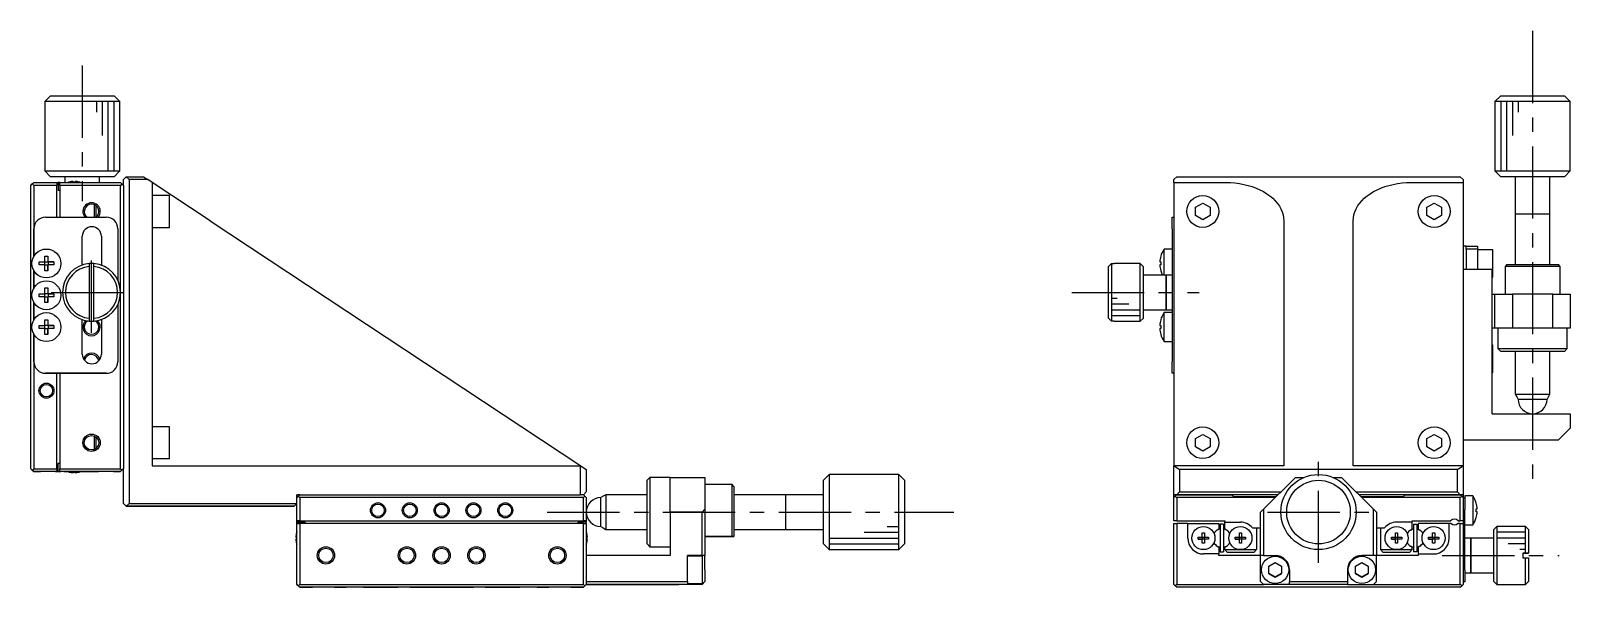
# Model space of a CAD drawing. Extents: x -300 to 278, y 128 to 594.
# Drawn here: x -300.4 to -34.4, y 325.3 to 421.5 of the extents above; entities that cross this region are included whole.
import ezdxf

# ---------------------------------------------------------------- set-up
doc = ezdxf.new("R2010")
doc.units = 0
doc.header["$LTSCALE"] = 10
doc.linetypes.add('CENTER', pattern=[2, 1.25, -0.25, 0.25, -0.25])
doc.layers.get('0').update_dxf_attribs({"linetype": 'CONTINUOUS'})
doc.layers.add('CENTER', color=1, linetype='CENTER')

msp = doc.modelspace()

# ---------------------------------------------------------------- linework, layer by layer
at = {"color": 7, "linetype": 'CONTINUOUS'}
for p, q in [((-297.018975, 410.271178), (-298.018975, 409.271178)), ((-297.018975, 410.271178), (-291.469164, 410.271178)), ((-291.469164, 410.271178), (-286.018975, 410.271178)), ((-285.018975, 409.271178), (-286.018975, 410.271178)), ((-46.382819, 410.271178), (-47.382819, 409.271178)), ((-46.382593, 410.271178), (-35.382819, 410.271178)), ((-34.382819, 409.271178), (-35.382819, 410.271178)), ((-291.460107, 409.271178), (-298.018975, 409.271178)), ((-298.018975, 409.271178), (-298.018975, 397.271178)), ((-285.018975, 409.271178), (-291.460107, 409.271178)), ((-285.018975, 397.271178), (-285.018975, 409.271178)), ((-47.382552, 409.271178), (-47.382819, 409.271178)), ((-47.382819, 409.271178), (-47.382819, 397.271178)), ((-34.382819, 409.271178), (-47.382552, 409.271178)), ((-34.382819, 397.271178), (-34.382819, 409.271178)), ((-298.018975, 397.271178), (-285.018975, 397.271178)), ((-298.018975, 397.271178), (-297.018975, 396.271178)), ((-286.018975, 396.271178), (-285.018975, 397.271178)), ((-47.382819, 397.271178), (-34.382819, 397.271178)), ((-47.382819, 397.271178), (-46.382819, 396.271178)), ((-35.382819, 396.271178), (-34.382819, 397.271178)), ((-300.418975, 394.771178), (-300.168975, 395.021178)), ((-300.418975, 345.771178), (-300.418975, 394.771178)), ((-300.168975, 395.021178), (-299.918975, 395.271178)), ((-299.918975, 394.771178), (-300.168975, 395.021178)), ((-299.918975, 395.271178), (-295.918975, 395.271178)), ((-299.918975, 394.771178), (-299.918975, 382.458612)), ((-295.918975, 394.771178), (-299.918975, 394.771178)), ((-294.518975, 396.271178), (-297.018975, 396.271178)), ((-286.018975, 396.271178), (-297.018975, 396.271178)), ((-295.918975, 395.271178), (-295.918975, 394.771178)), ((-295.918975, 395.271178), (-295.668975, 395.271178)), ((-295.918975, 389.271178), (-295.918975, 394.771178)), ((-295.668975, 395.271178), (-295.668975, 393.871178)), ((-295.418975, 395.271178), (-295.668975, 395.271178)), ((-295.418975, 393.871178), (-295.668975, 393.871178)), ((-295.418975, 395.271178), (-284.918975, 395.271178)), ((-295.418975, 394.771178), (-295.418975, 395.271178)), ((-284.918975, 394.771178), (-295.418975, 394.771178)), ((-295.418975, 394.771178), (-295.418975, 389.271178)), ((-291.568786, 396.271178), (-294.518975, 396.271178)), ((-288.518975, 396.271178), (-294.518975, 396.271178)), ((-294.518975, 396.271178), (-294.518975, 395.271178)), ((-293.805337, 395.340699), (-293.807591, 395.345322)), ((-293.098975, 395.340699), (-293.098975, 395.461037)), ((-292.738975, 395.340699), (-293.098975, 395.340699)), ((-292.738975, 395.461037), (-292.738975, 395.340699)), ((-292.030359, 395.345322), (-292.032614, 395.340699)), ((-288.518975, 396.271178), (-291.568786, 396.271178)), ((-286.018975, 396.271178), (-288.518975, 396.271178)), ((-288.518975, 395.271178), (-288.518975, 396.271178)), ((-284.918975, 395.271178), (-284.668975, 395.021178)), ((-284.668975, 395.021178), (-284.918975, 394.771178)), ((-284.918975, 376.271178), (-284.918975, 394.771178)), ((-284.668975, 395.021178), (-284.418975, 394.771178)), ((-283.918975, 396.271178), (-284.418975, 395.771178)), ((-284.418975, 394.771178), (-284.418975, 395.771178)), ((-284.418975, 394.771178), (-284.418975, 345.771178)), ((-283.418975, 395.771178), (-283.918975, 396.271178)), ((-283.918975, 396.271178), (-280.918975, 396.271178)), ((-283.418975, 395.771178), (-283.418975, 339.771178)), ((-280.163558, 395.771178), (-283.418975, 395.771178)), ((-280.918975, 396.271178), (-280.163558, 395.771178)), ((-279.418975, 395.278349), (-280.163558, 395.771178)), ((-279.418975, 395.278349), (-279.418975, 346.271178)), ((-269.418975, 388.659494), (-279.418975, 395.278349)), ((-102.382819, 396.271178), (-102.882819, 395.771178)), ((-102.882819, 395.278349), (-102.882819, 395.771178)), ((-102.882819, 395.278349), (-93.882819, 395.278349)), ((-102.882819, 395.278349), (-102.882819, 346.271178)), ((-102.382819, 396.271178), (-53.382819, 396.271178)), ((-93.882819, 395.278349), (-93.098228, 395.257946)), ((-93.098228, 395.257946), (-92.318474, 395.19686)), ((-92.318474, 395.19686), (-91.548365, 395.09547)), ((-91.548365, 395.09547), (-90.792649, 394.9544)), ((-90.792649, 394.9544), (-90.055985, 394.774519)), ((-90.055985, 394.774519), (-89.342914, 394.556937)), ((-89.342914, 394.556937), (-88.657833, 394.302996)), ((-88.657833, 394.302996), (-88.004967, 394.01426)), ((-88.004967, 394.01426), (-87.388339, 393.692511)), ((-68.3773, 393.692511), (-67.760672, 394.01426)), ((-67.760672, 394.01426), (-67.107805, 394.302996)), ((-67.107805, 394.302996), (-66.422724, 394.556937)), ((-66.422724, 394.556937), (-65.709653, 394.774519)), ((-65.709653, 394.774519), (-64.972989, 394.9544)), ((-64.972989, 394.9544), (-64.217273, 395.09547)), ((-64.217273, 395.09547), (-63.447164, 395.19686)), ((-63.447164, 395.19686), (-62.66741, 395.257946)), ((-62.66741, 395.257946), (-61.882819, 395.278349)), ((-61.882819, 395.278349), (-52.882819, 395.278349)), ((-52.882819, 395.771178), (-53.382819, 396.271178)), ((-52.882819, 395.771178), (-52.882819, 395.278349)), ((-52.882819, 395.278349), (-52.882819, 346.271178)), ((-35.382819, 396.271178), (-46.382819, 396.271178)), ((-43.882819, 396.271178), (-43.882819, 389.771178)), ((-37.882819, 389.771178), (-37.882819, 396.271178)), ((-289.418975, 389.271178), (-289.418975, 391.416822)), ((-289.168975, 391.271178), (-289.168975, 389.271178)), ((-276.418975, 393.021178), (-279.418975, 393.021178)), ((-276.418975, 387.521178), (-276.418975, 393.021178)), ((-99.132819, 390.992866), (-97.882819, 391.714553)), ((-97.882819, 391.714553), (-96.632819, 390.992866)), ((-87.388339, 393.692511), (-86.811751, 393.339731)), ((-86.811751, 393.339731), (-86.278759, 392.958097)), ((-86.278759, 392.958097), (-85.792649, 392.54996)), ((-85.792649, 392.54996), (-85.356417, 392.117836)), ((-85.356417, 392.117836), (-84.972754, 391.664391)), ((-84.972754, 391.664391), (-84.644024, 391.19242)), ((-84.644024, 391.19242), (-84.372254, 390.704833)), ((-71.393384, 390.704833), (-71.121614, 391.19242)), ((-71.121614, 391.19242), (-70.792884, 391.664391)), ((-70.792884, 391.664391), (-70.409221, 392.117836)), ((-70.409221, 392.117836), (-69.972989, 392.54996)), ((-69.972989, 392.54996), (-69.486879, 392.958097)), ((-69.486879, 392.958097), (-68.953887, 393.339731)), ((-68.953887, 393.339731), (-68.3773, 393.692511)), ((-59.132819, 390.992866), (-57.882819, 391.714553)), ((-57.882819, 391.714553), (-56.632819, 390.992866)), ((-297.868975, 389.271178), (-287.368975, 389.271178)), ((-269.418975, 388.659494), (-205.377216, 346.271178)), ((-103.182819, 389.271178), (-102.882819, 389.271178)), ((-103.182819, 387.271178), (-103.182819, 389.271178)), ((-99.132819, 389.54949), (-99.132819, 390.992866)), ((-97.882819, 388.827802), (-99.132819, 389.54949)), ((-96.632819, 389.54949), (-97.882819, 388.827802)), ((-96.632819, 390.992866), (-96.632819, 389.54949)), ((-84.372254, 390.704833), (-84.15912, 390.204635)), ((-84.15912, 390.204635), (-84.005936, 389.694911)), ((-84.005936, 389.694911), (-83.913646, 389.178803)), ((-83.913646, 389.178803), (-83.882819, 388.659494)), ((-83.882819, 388.659494), (-83.882819, 346.271178)), ((-71.882819, 388.659494), (-71.851992, 389.178803)), ((-71.882819, 346.271178), (-71.882819, 388.659494)), ((-71.851992, 389.178803), (-71.759702, 389.694911)), ((-71.759702, 389.694911), (-71.606518, 390.204635)), ((-71.606518, 390.204635), (-71.393384, 390.704833)), ((-59.132819, 389.54949), (-59.132819, 390.992866)), ((-57.882819, 388.827802), (-59.132819, 389.54949)), ((-56.632819, 389.54949), (-57.882819, 388.827802)), ((-56.632819, 390.992866), (-56.632819, 389.54949)), ((-37.882814, 389.771178), (-43.882824, 389.771178)), ((-43.882819, 389.776178), (-43.882819, 389.771178)), ((-43.882819, 389.771178), (-43.882819, 381.071197)), ((-43.882819, 389.771178), (-43.882819, 389.766178)), ((-37.882819, 389.771178), (-37.882819, 389.776178)), ((-37.882819, 381.071197), (-37.882819, 389.771178)), ((-37.882819, 389.766178), (-37.882819, 389.771178)), ((-299.868975, 382.546913), (-299.868975, 387.271178)), ((-291.518975, 381.008265), (-291.518975, 385.971178)), ((-288.218975, 385.971178), (-288.218975, 380.973305)), ((-285.368975, 387.271178), (-285.368975, 378.344219)), ((-279.418975, 387.521178), (-276.418975, 387.521178)), ((-103.182819, 387.271178), (-103.182819, 364.271178)), ((-104.574476, 379.271178), (-104.574476, 383.771178)), ((-103.182819, 383.771178), (-104.574476, 383.771178)), ((-52.382819, 384.27118), (-52.882819, 384.27118)), ((-52.382819, 384.27118), (-50.382819, 384.271178)), ((-52.382819, 383.771178), (-52.382819, 384.27118)), ((-50.382819, 383.771178), (-52.382819, 383.771178)), ((-52.382819, 383.771178), (-52.382819, 380.271178)), ((-50.382819, 384.271178), (-50.382819, 383.771178)), ((-50.382819, 383.771178), (-50.382819, 380.271178)), ((-47.782819, 383.621178), (-50.382819, 383.621178)), ((-47.782819, 381.271178), (-47.782819, 383.621178)), ((-298.977565, 381.531178), (-297.978975, 381.531178)), ((-298.977565, 381.011178), (-298.977565, 381.531178)), ((-298.977565, 381.531178), (-298.02035, 381.531178)), ((-297.978975, 381.011178), (-298.977565, 381.011178)), ((-298.02035, 381.531178), (-297.978975, 381.531178)), ((-298.02035, 381.011178), (-298.02035, 381.531178)), ((-297.978975, 382.529767), (-297.458975, 382.529767)), ((-297.978975, 381.531178), (-297.978975, 382.529767)), ((-297.978975, 381.572553), (-297.458975, 381.572553)), ((-297.978975, 380.012588), (-297.978975, 381.011178)), ((-297.458975, 380.969803), (-297.978975, 380.969803)), ((-297.458975, 382.529767), (-297.458975, 381.531178)), ((-297.458975, 382.529767), (-297.458975, 381.572553)), ((-297.458975, 381.572553), (-297.458975, 381.531178)), ((-297.458975, 381.531178), (-296.460386, 381.531178)), ((-297.458975, 381.531178), (-297.4176, 381.531178)), ((-297.458975, 381.011178), (-297.458975, 380.012588)), ((-296.460386, 381.011178), (-297.458975, 381.011178)), ((-297.458975, 381.011178), (-297.458975, 380.969803)), ((-297.458975, 380.012588), (-297.458975, 380.969803)), ((-296.460386, 381.531178), (-297.4176, 381.531178)), ((-297.4176, 381.531178), (-297.4176, 381.011178)), ((-296.460386, 381.531178), (-296.460386, 381.011178)), ((-290.318975, 381.255152), (-290.318975, 380.753365)), ((-290.318975, 380.753365), (-290.318975, 371.788991)), ((-289.518975, 380.753365), (-289.518975, 381.255152)), ((-289.518975, 371.287203), (-289.518975, 381.255152)), ((-289.518975, 371.788991), (-289.518975, 380.753365)), ((-114.182819, 380.753365), (-113.682819, 381.255152)), ((-114.182819, 371.788991), (-114.182819, 380.753365)), ((-114.182819, 371.788991), (-114.182819, 380.753365)), ((-113.682819, 381.255152), (-113.682819, 371.287203)), ((-113.682819, 381.255152), (-113.182819, 381.255152)), ((-113.182819, 381.255152), (-113.182819, 381.271178)), ((-113.182819, 381.255152), (-113.182819, 381.271178)), ((-108.682819, 381.271178), (-113.182819, 381.271178)), ((-108.682819, 371.271178), (-108.682819, 381.271178)), ((-108.182819, 380.771178), (-108.682819, 381.271178)), ((-108.182819, 380.771178), (-108.182819, 371.771178)), ((-105.317772, 381.531178), (-105.1454, 381.531178)), ((-105.1454, 381.011178), (-105.317772, 381.011178)), ((-105.152255, 382.533111), (-105.1454, 382.529767)), ((-105.152255, 382.533111), (-105.1454, 382.529767)), ((-105.1454, 381.531178), (-105.1454, 381.011178)), ((-47.782819, 378.921178), (-47.782819, 381.271178)), ((-45.332819, 381.071178), (-45.632819, 380.771178)), ((-36.132819, 380.771178), (-45.632819, 380.771178)), ((-45.632819, 380.771178), (-45.632819, 375.971178)), ((-45.332819, 381.071178), (-36.432819, 381.071178)), ((-36.132819, 380.771178), (-36.432819, 381.071178)), ((-36.132819, 375.971178), (-36.132819, 380.771178)), ((-299.918975, 380.083744), (-299.918975, 376.958612)), ((-299.868975, 377.046913), (-299.868975, 379.995443)), ((-297.458975, 380.012588), (-297.978975, 380.012588)), ((-104.182819, 379.271178), (-108.182819, 379.271178)), ((-105.1454, 380.012588), (-105.152255, 380.009245)), ((-105.1454, 380.012588), (-105.152255, 380.009245)), ((-104.182819, 379.271178), (-104.182819, 373.271178)), ((-104.182819, 373.271178), (-104.182819, 379.271178)), ((-103.182819, 379.271178), (-104.182819, 379.271178)), ((-52.882819, 380.271178), (-47.882819, 380.271178)), ((-47.882819, 355.271178), (-47.882819, 380.271178)), ((-47.882819, 378.921178), (-47.782819, 378.921178)), ((-298.977565, 376.031178), (-297.978975, 376.031178)), ((-298.977565, 375.511178), (-298.977565, 376.031178)), ((-298.977565, 376.031178), (-298.02035, 376.031178)), ((-297.978975, 375.511178), (-298.977565, 375.511178)), ((-298.02035, 376.031178), (-297.978975, 376.031178)), ((-298.02035, 375.511178), (-298.02035, 376.031178)), ((-297.978975, 377.029767), (-297.458975, 377.029767)), ((-297.978975, 376.031178), (-297.978975, 377.029767)), ((-297.978975, 376.072553), (-297.458975, 376.072553)), ((-297.978975, 374.512588), (-297.978975, 375.511178)), ((-297.458975, 375.469803), (-297.978975, 375.469803)), ((-297.458975, 377.029767), (-297.458975, 376.031178)), ((-297.458975, 377.029767), (-297.458975, 376.072553)), ((-297.458975, 376.072553), (-297.458975, 376.031178)), ((-297.458975, 376.031178), (-296.460386, 376.031178)), ((-297.458975, 376.031178), (-297.4176, 376.031178)), ((-297.458975, 375.511178), (-297.458975, 374.512588)), ((-296.460386, 375.511178), (-297.458975, 375.511178)), ((-297.458975, 375.511178), (-297.458975, 375.469803)), ((-297.458975, 374.512588), (-297.458975, 375.469803)), ((-296.460386, 376.031178), (-297.4176, 376.031178)), ((-297.4176, 376.031178), (-297.4176, 375.511178)), ((-296.460386, 376.031178), (-296.460386, 375.511178)), ((-284.918975, 345.771178), (-284.918975, 376.271178)), ((-47.882819, 375.971178), (-47.382819, 375.971178)), ((-47.382819, 370.071178), (-47.382819, 375.971178)), ((-47.382819, 375.971178), (-44.382819, 375.971178)), ((-44.382819, 375.971178), (-44.382819, 370.071178)), ((-37.382819, 375.971178), (-44.382819, 375.971178)), ((-37.382819, 370.071178), (-37.382819, 375.971178)), ((-37.382819, 375.971178), (-34.382819, 375.971178)), ((-34.382819, 375.971178), (-34.382819, 370.071178)), ((-299.918975, 374.583744), (-299.918975, 371.458612)), ((-299.868975, 371.546913), (-299.868975, 374.495443)), ((-297.458975, 374.512588), (-297.978975, 374.512588)), ((-285.368975, 374.198137), (-285.368975, 364.271178)), ((-108.182819, 373.271178), (-104.182819, 373.271178)), ((-104.574476, 367.771178), (-104.574476, 372.771178)), ((-103.182819, 372.771178), (-104.574476, 372.771178)), ((-104.182819, 373.271178), (-103.182819, 373.271178)), ((-298.977565, 370.531178), (-297.978975, 370.531178)), ((-298.977565, 370.011178), (-298.977565, 370.531178)), ((-298.977565, 370.531178), (-298.02035, 370.531178)), ((-297.978975, 370.011178), (-298.977565, 370.011178)), ((-298.02035, 370.531178), (-297.978975, 370.531178)), ((-298.02035, 370.011178), (-298.02035, 370.531178)), ((-297.978975, 371.529767), (-297.458975, 371.529767)), ((-297.978975, 370.531178), (-297.978975, 371.529767)), ((-297.978975, 370.572553), (-297.458975, 370.572553)), ((-297.978975, 369.012588), (-297.978975, 370.011178)), ((-297.458975, 369.969803), (-297.978975, 369.969803)), ((-297.458975, 371.529767), (-297.458975, 370.531178)), ((-297.458975, 371.529767), (-297.458975, 370.572553)), ((-297.458975, 370.572553), (-297.458975, 370.531178)), ((-297.458975, 370.531178), (-296.460386, 370.531178)), ((-297.458975, 370.531178), (-297.4176, 370.531178)), ((-297.458975, 370.011178), (-297.458975, 369.012588)), ((-296.460386, 370.011178), (-297.458975, 370.011178)), ((-297.458975, 370.011178), (-297.458975, 369.969803)), ((-297.458975, 369.012588), (-297.458975, 369.969803)), ((-296.460386, 370.531178), (-297.4176, 370.531178)), ((-297.4176, 370.531178), (-297.4176, 370.011178)), ((-296.460386, 370.531178), (-296.460386, 370.011178)), ((-291.518975, 365.571178), (-291.518975, 371.53409)), ((-290.318975, 371.788991), (-290.318975, 371.287203)), ((-289.518975, 371.287203), (-289.518975, 371.788991)), ((-288.218975, 371.569051), (-288.218975, 365.571178)), ((-113.682819, 371.287203), (-114.182819, 371.788991)), ((-113.182819, 371.287203), (-113.682819, 371.287203)), ((-113.182819, 371.271178), (-113.182819, 371.287203)), ((-113.182819, 371.271178), (-113.182819, 371.287203)), ((-113.182819, 371.271178), (-108.682819, 371.271178)), ((-108.682819, 371.271178), (-108.182819, 371.771178)), ((-105.317772, 370.531178), (-105.1454, 370.531178)), ((-105.1454, 370.011178), (-105.317772, 370.011178)), ((-105.152255, 371.533111), (-105.1454, 371.529767)), ((-105.152255, 371.533111), (-105.1454, 371.529767)), ((-105.1454, 370.531178), (-105.1454, 370.011178)), ((-47.382819, 370.071178), (-47.882819, 370.071178)), ((-44.382819, 370.071178), (-47.382819, 370.071178)), ((-46.882819, 370.071178), (-46.882819, 366.571178)), ((-37.382819, 370.071178), (-44.382819, 370.071178)), ((-34.382819, 370.071178), (-37.382819, 370.071178)), ((-34.882819, 366.571178), (-34.882819, 370.071178)), ((-299.918975, 369.083744), (-299.918975, 345.771178)), ((-299.868975, 364.271178), (-299.868975, 368.995443)), ((-297.458975, 369.012588), (-297.978975, 369.012588)), ((-105.1454, 369.012588), (-105.152255, 369.009245)), ((-105.1454, 369.012588), (-105.152255, 369.009245)), ((-104.574476, 367.771178), (-103.182819, 367.771178)), ((-47.782819, 367.121178), (-47.882819, 367.121178)), ((-47.782819, 364.771178), (-47.782819, 367.121178)), ((-47.782819, 362.421178), (-47.782819, 364.771178)), ((-46.882819, 366.571178), (-34.882819, 366.571178)), ((-46.882819, 366.571178), (-46.382819, 366.071178)), ((-35.382819, 366.071178), (-46.382819, 366.071178)), ((-43.882819, 366.071178), (-46.382819, 366.071178)), ((-43.882819, 366.071158), (-43.882819, 358.637203)), ((-35.382819, 366.071178), (-37.882819, 366.071178)), ((-37.882819, 358.637203), (-37.882819, 366.071158)), ((-35.382819, 366.071178), (-34.882819, 366.571178)), ((-287.368975, 362.271178), (-297.868975, 362.271178)), ((-297.868975, 362.271178), (-295.918975, 362.271178)), ((-295.918975, 362.271178), (-295.418975, 362.271178)), ((-295.918975, 345.771178), (-295.918975, 362.271178)), ((-295.418975, 362.271178), (-287.368975, 362.271178)), ((-295.418975, 362.271178), (-295.418975, 345.771178)), ((-103.182819, 362.271178), (-103.182819, 364.271178)), ((-102.882819, 362.271178), (-103.182819, 362.271178)), ((-47.882819, 362.421178), (-47.782819, 362.421178)), ((-43.882819, 358.637203), (-37.882819, 358.637203)), ((-43.882819, 358.637203), (-43.632819, 358.20419)), ((-43.632819, 358.20419), (-43.382819, 357.771178)), ((-38.382819, 357.771178), (-43.382819, 357.771178)), ((-38.382819, 357.771178), (-38.132819, 358.20419)), ((-38.132819, 358.20419), (-37.882819, 358.637203)), ((-47.882819, 355.271178), (-34.382819, 355.271178)), ((-34.382819, 355.271178), (-34.382819, 352.771178)), ((-289.418975, 349.125534), (-289.418975, 351.416822)), ((-289.168975, 351.271178), (-289.168975, 349.271178)), ((-276.418975, 353.021178), (-279.418975, 353.021178)), ((-276.418975, 347.521178), (-276.418975, 353.021178)), ((-99.132819, 350.992866), (-97.882819, 351.714553)), ((-97.882819, 351.714553), (-96.632819, 350.992866)), ((-59.132819, 350.992866), (-57.882819, 351.714553)), ((-57.882819, 351.714553), (-56.632819, 350.992866)), ((-36.382819, 350.771178), (-34.382819, 352.771178)), ((-99.132819, 349.54949), (-99.132819, 350.992866)), ((-97.882819, 348.827802), (-99.132819, 349.54949)), ((-96.632819, 349.54949), (-97.882819, 348.827802)), ((-96.632819, 350.992866), (-96.632819, 349.54949)), ((-59.132819, 349.54949), (-59.132819, 350.992866)), ((-57.882819, 348.827802), (-59.132819, 349.54949)), ((-56.632819, 349.54949), (-57.882819, 348.827802)), ((-56.632819, 350.992866), (-56.632819, 349.54949)), ((-52.882819, 350.771178), (-36.382819, 350.771178)), ((-295.418975, 346.671178), (-295.668975, 346.671178)), ((-295.668975, 345.271178), (-295.668975, 346.671178)), ((-295.418975, 346.671178), (-295.668975, 346.671178)), ((-279.418975, 347.521178), (-276.418975, 347.521178)), ((-279.418975, 346.271178), (-205.418975, 346.271178)), ((-205.418975, 341.271178), (-205.418975, 346.271178)), ((-205.418975, 346.271178), (-205.377216, 346.271178)), ((-205.377216, 346.271178), (-204.418975, 345.636932)), ((-102.882819, 341.271178), (-102.882819, 346.271178)), ((-102.882819, 346.271178), (-102.841059, 346.271178)), ((-102.841059, 346.271178), (-101.882819, 345.636932)), ((-83.882819, 346.271178), (-102.841059, 346.271178)), ((-52.924579, 346.271178), (-71.882819, 346.271178)), ((-53.882819, 345.636932), (-52.924579, 346.271178)), ((-52.924579, 346.271178), (-52.882819, 346.271178)), ((-52.882819, 346.271178), (-52.882819, 341.271178)), ((-300.168975, 345.521178), (-300.418975, 345.771178)), ((-300.418975, 345.771178), (-300.168975, 345.521178)), ((-300.068975, 345.421178), (-300.418975, 345.771178)), ((-300.418975, 345.771178), (-300.068975, 345.421178)), ((-300.168975, 345.521178), (-299.918975, 345.771178)), ((-299.918975, 345.271178), (-300.168975, 345.521178)), ((-300.168975, 345.521178), (-299.918975, 345.271178)), ((-299.918975, 345.771178), (-295.918975, 345.771178)), ((-295.918975, 345.271178), (-299.918975, 345.271178)), ((-299.918975, 345.271178), (-298.71897, 345.271178)), ((-296.168975, 345.271178), (-295.918975, 345.271178)), ((-296.168975, 345.271178), (-295.918975, 345.271178)), ((-296.11898, 345.271178), (-295.918975, 345.271178)), ((-295.918975, 345.771178), (-295.918975, 345.271178)), ((-295.668975, 345.271178), (-295.918975, 345.271178)), ((-295.918975, 345.271178), (-295.668975, 345.271178)), ((-295.418975, 345.271178), (-295.668975, 345.271178)), ((-295.668975, 345.271178), (-295.418975, 345.271178)), ((-295.418975, 345.771178), (-284.918975, 345.771178)), ((-295.418975, 345.271178), (-295.418975, 345.771178)), ((-284.918975, 345.271178), (-295.418975, 345.271178)), ((-292.918975, 345.271178), (-295.418975, 345.271178)), ((-295.418975, 345.271178), (-295.218975, 345.271178)), ((-295.418975, 345.271178), (-295.218975, 345.271178)), ((-294.032528, 345.271178), (-294.718975, 345.271178)), ((-294.718975, 345.271178), (-294.032528, 345.271178)), ((-293.807591, 345.197034), (-293.805337, 345.201656)), ((-293.807591, 345.197034), (-293.805337, 345.201656)), ((-293.098975, 345.201656), (-292.738975, 345.201656)), ((-293.098975, 345.081319), (-293.098975, 345.201656)), ((-290.168975, 345.271178), (-292.918975, 345.271178)), ((-292.738975, 345.201656), (-292.738975, 345.081319)), ((-292.032614, 345.201656), (-292.030359, 345.197034)), ((-292.032614, 345.201656), (-292.030359, 345.197034)), ((-291.805422, 345.271178), (-290.168975, 345.271178)), ((-291.805422, 345.271178), (-290.168975, 345.271178)), ((-289.918975, 345.271178), (-290.168975, 345.271178)), ((-290.168975, 345.271178), (-289.918975, 345.271178)), ((-290.168975, 345.271178), (-288.71897, 345.271178)), ((-286.11898, 345.271178), (-284.918975, 345.271178)), ((-284.918975, 345.771178), (-284.668975, 345.521178)), ((-284.668975, 345.521178), (-284.918975, 345.271178)), ((-284.918975, 345.271178), (-284.668975, 345.521178)), ((-284.418975, 345.771178), (-284.668975, 345.521178)), ((-284.418975, 345.771178), (-284.668975, 345.521178)), ((-284.418975, 339.771178), (-284.418975, 345.771178)), ((-204.418975, 345.636932), (-204.418975, 341.771178)), ((-193.418975, 344.271178), (-193.918975, 343.771178)), ((-193.918975, 332.771178), (-193.918975, 343.771178)), ((-193.418975, 344.271178), (-193.418975, 332.271178)), ((-189.918975, 344.271178), (-193.418975, 344.271178)), ((-189.918975, 344.271178), (-183.918975, 344.271178)), ((-189.918975, 338.271178), (-189.918975, 344.271178)), ((-183.918975, 344.271178), (-183.918975, 338.771178)), ((-162.418975, 344.771178), (-163.418975, 343.771178)), ((-163.418975, 338.221367), (-163.418975, 343.771178)), ((-162.418975, 344.771178), (-162.418975, 338.21231)), ((-150.418975, 344.771178), (-162.418975, 344.771178)), ((-150.418975, 331.771178), (-150.418975, 344.771178)), ((-149.418975, 343.771178), (-150.418975, 344.771178)), ((-149.418975, 343.771178), (-149.418975, 332.771178)), ((-53.882819, 345.636932), (-101.882819, 345.636932)), ((-101.882819, 345.636932), (-101.882819, 341.771178)), ((-81.882819, 344.271178), (-87.382819, 338.771178)), ((-81.882819, 344.271178), (-80.382819, 344.271178)), ((-75.382819, 344.271178), (-73.882819, 344.271178)), ((-68.382819, 338.771178), (-73.882819, 344.271178)), ((-53.882819, 341.771178), (-53.882819, 345.636932)), ((-254.418975, 341.271178), (-205.418975, 341.271178)), ((-254.418975, 339.771178), (-254.418975, 341.271178)), ((-253.918975, 341.271178), (-254.418975, 341.271178)), ((-254.418975, 340.771178), (-254.168975, 341.021178)), ((-254.168975, 341.021178), (-253.918975, 341.271178)), ((-254.168975, 341.021178), (-253.918975, 340.771178)), ((-253.918975, 340.771178), (-253.918975, 336.771178)), ((-204.918975, 340.771178), (-253.918975, 340.771178)), ((-204.918975, 341.271178), (-205.418975, 341.271178)), ((-204.918975, 341.271178), (-204.418975, 341.771178)), ((-204.418975, 341.771178), (-204.918975, 341.271178)), ((-204.918975, 341.271178), (-204.668975, 341.021178)), ((-204.918975, 340.771178), (-204.668975, 341.021178)), ((-204.918975, 336.771178), (-204.918975, 340.771178)), ((-204.668975, 341.021178), (-204.418975, 340.771178)), ((-204.418975, 340.771178), (-204.418975, 336.771178)), ((-201.485963, 341.021178), (-201.918975, 340.771178)), ((-201.918975, 338.248536), (-201.918975, 340.771178)), ((-201.05295, 341.271178), (-201.485963, 341.021178)), ((-201.05295, 341.271178), (-201.05295, 338.244008)), ((-193.918975, 341.271178), (-201.05295, 341.271178)), ((-179.218975, 343.021178), (-183.918975, 343.021178)), ((-179.218975, 334.021178), (-179.218975, 343.021178)), ((-178.918975, 342.721178), (-179.218975, 343.021178)), ((-178.918975, 342.721178), (-178.918975, 334.021178)), ((-169.918975, 341.271178), (-178.918975, 341.271178)), ((-169.918975, 341.271178), (-169.923975, 341.271178)), ((-169.918975, 338.344034), (-169.918975, 341.271183)), ((-169.913975, 341.271178), (-169.918975, 341.271178)), ((-163.418975, 341.271178), (-169.918975, 341.271178)), ((-102.382819, 341.271178), (-102.882819, 341.271178)), ((-102.882819, 340.771178), (-102.882819, 341.271178)), ((-102.882819, 340.771178), (-102.632819, 341.021178)), ((-102.882819, 336.771178), (-102.882819, 340.771178)), ((-102.382819, 341.271178), (-102.632819, 341.021178)), ((-102.632819, 341.021178), (-102.382819, 340.771178)), ((-102.382819, 341.271178), (-101.882819, 341.771178)), ((-102.382819, 341.271178), (-92.882819, 341.271178)), ((-92.882819, 341.271178), (-102.382819, 341.271178)), ((-102.382819, 340.771178), (-102.382819, 336.771178)), ((-85.382819, 340.771178), (-102.382819, 340.771178)), ((-101.882819, 341.771178), (-84.382819, 341.771178)), ((-92.532819, 340.921178), (-92.882819, 341.271178)), ((-84.882819, 341.271178), (-92.882819, 341.271178)), ((-85.232819, 340.921178), (-92.532819, 340.921178)), ((-71.382819, 341.771178), (-53.882819, 341.771178)), ((-62.882819, 341.271178), (-70.882819, 341.271178)), ((-63.232819, 340.921178), (-70.532819, 340.921178)), ((-53.382819, 340.771178), (-70.382819, 340.771178)), ((-62.882819, 341.271178), (-63.232819, 340.921178)), ((-62.882819, 341.271178), (-53.382819, 341.271178)), ((-53.382819, 341.271178), (-62.882819, 341.271178)), ((-53.882819, 341.771178), (-53.382819, 341.271178)), ((-53.132819, 341.021178), (-53.382819, 341.271178)), ((-52.882819, 341.271178), (-53.382819, 341.271178)), ((-53.382819, 340.771178), (-53.132819, 341.021178)), ((-53.382819, 336.771178), (-53.382819, 340.771178)), ((-53.132819, 341.021178), (-52.882819, 340.771178)), ((-52.882819, 341.271178), (-52.882819, 340.771178)), ((-52.882819, 340.771178), (-52.882819, 336.771178)), ((-52.882819, 340.721178), (-52.582819, 340.721178)), ((-52.582819, 341.071178), (-52.582819, 340.721178)), ((-51.191162, 341.071178), (-52.582819, 341.071178)), ((-52.582819, 340.721178), (-52.582819, 338.721178)), ((-51.191162, 341.071178), (-51.191162, 336.071178)), ((-284.418975, 339.771178), (-283.918975, 339.271178)), ((-283.918975, 339.271178), (-284.418975, 339.771178)), ((-283.918975, 339.271178), (-283.418975, 339.771178)), ((-254.918975, 339.271178), (-283.918975, 339.271178)), ((-283.918975, 339.271178), (-254.918975, 339.271178)), ((-283.418975, 339.771178), (-254.418975, 339.771178)), ((-254.418975, 339.771178), (-254.918975, 339.271178)), ((-254.918975, 339.271178), (-254.418975, 339.771178)), ((-254.418975, 336.771178), (-254.418975, 339.771178)), ((-201.918975, 335.771178), (-201.918975, 338.248536)), ((-201.05295, 338.244008), (-201.05295, 335.271178)), ((-189.918975, 338.271178), (-189.918975, 330.771178)), ((-184.418975, 338.271178), (-189.918975, 338.271178)), ((-184.418975, 338.271178), (-183.918975, 338.771178)), ((-184.418975, 330.771178), (-184.418975, 338.271178)), ((-183.918975, 338.771178), (-183.918975, 330.771178)), ((-169.918975, 338.271178), (-169.918975, 338.344034)), ((-169.918975, 338.143988), (-169.918975, 338.271178)), ((-169.918975, 335.271173), (-169.918975, 338.143988)), ((-163.418975, 332.771178), (-163.418975, 338.221367)), ((-162.418975, 338.21231), (-162.418975, 331.771178)), ((-87.882819, 338.271178), (-87.382819, 338.771178)), ((-87.882819, 330.771178), (-87.882819, 338.271178)), ((-87.382819, 338.771178), (-87.382819, 330.771178)), ((-68.382819, 330.771178), (-68.382819, 338.771178)), ((-68.382819, 338.771178), (-67.882819, 338.271178)), ((-67.882819, 338.271178), (-67.882819, 330.771178)), ((-52.582819, 328.221178), (-52.582819, 338.721178)), ((-50.620238, 339.829767), (-50.613383, 339.833111)), ((-50.620238, 338.311178), (-50.620238, 338.831178)), ((-50.620238, 338.831178), (-50.447866, 338.831178)), ((-50.447866, 338.311178), (-50.620238, 338.311178)), ((-254.418975, 336.771178), (-204.418975, 336.771178)), ((-253.918975, 336.771178), (-254.418975, 336.771178)), ((-254.418975, 336.521178), (-254.418975, 336.771178)), ((-254.418975, 336.521178), (-253.018975, 336.521178)), ((-254.418975, 336.521178), (-253.018975, 336.521178)), ((-254.418975, 336.271178), (-254.418975, 336.521178)), ((-254.418975, 325.771178), (-254.418975, 336.271178)), ((-254.418975, 336.271178), (-253.918975, 336.271178)), ((-253.918975, 336.771178), (-204.918975, 336.771178)), ((-253.918975, 336.271178), (-253.918975, 325.771178)), ((-204.918975, 336.271178), (-253.918975, 336.271178)), ((-253.018975, 336.271178), (-253.018975, 336.521178)), ((-252.418975, 336.771178), (-249.418975, 336.771178)), ((-252.418975, 336.771178), (-246.418975, 336.771178)), ((-249.418975, 336.771178), (-246.418975, 336.771178)), ((-212.418975, 336.771178), (-209.418975, 336.771178)), ((-212.418975, 336.771178), (-206.418975, 336.771178)), ((-209.418975, 336.771178), (-206.418975, 336.771178)), ((-204.418975, 336.521178), (-205.818975, 336.521178)), ((-205.818975, 336.271178), (-205.818975, 336.521178)), ((-204.418975, 336.521178), (-205.818975, 336.521178)), ((-204.418975, 336.771178), (-204.918975, 336.771178)), ((-204.918975, 325.771178), (-204.918975, 336.271178)), ((-204.918975, 336.271178), (-204.418975, 336.271178)), ((-204.418975, 336.771178), (-204.418975, 336.521178)), ((-204.418975, 336.271178), (-204.418975, 336.521178)), ((-204.418975, 336.271178), (-204.418975, 325.771178)), ((-201.918975, 335.771178), (-201.485963, 335.521178)), ((-201.485963, 335.521178), (-201.05295, 335.271178)), ((-201.05295, 335.271178), (-193.918975, 335.271178)), ((-178.918975, 335.271178), (-169.918975, 335.271178)), ((-169.923975, 335.271178), (-169.918975, 335.271178)), ((-169.918975, 335.271178), (-169.913975, 335.271178)), ((-169.918975, 335.271178), (-163.418975, 335.271178)), ((-102.382819, 336.771178), (-102.882819, 336.771178)), ((-102.882819, 325.771178), (-102.882819, 336.271178)), ((-102.882819, 336.271178), (-102.382819, 336.271178)), ((-102.382819, 336.771178), (-94.082819, 336.771178)), ((-102.382819, 336.271178), (-102.382819, 325.771178)), ((-100.482819, 336.271178), (-102.382819, 336.271178)), ((-100.482819, 333.771178), (-100.482819, 336.271178)), ((-100.482819, 336.271178), (-95.082819, 336.271178)), ((-95.082819, 335.31559), (-95.376569, 335.145993)), ((-95.082819, 336.271178), (-95.082819, 335.31559)), ((-94.282819, 336.171178), (-94.882819, 336.171178)), ((-94.882819, 336.171178), (-94.882819, 331.371178)), ((-94.282819, 336.171178), (-94.282819, 331.371178)), ((-94.082819, 336.771178), (-94.082819, 336.521178)), ((-94.082819, 336.521178), (-91.382819, 336.521178)), ((-94.082819, 335.31559), (-94.082819, 336.521178)), ((-93.789069, 335.145993), (-94.082819, 335.31559)), ((-89.303757, 335.571178), (-87.882819, 335.571178)), ((-88.582819, 335.571178), (-88.582819, 331.771178)), ((-67.882819, 335.571178), (-66.461881, 335.571178)), ((-67.182819, 335.571178), (-67.182819, 331.771178)), ((-61.682819, 336.521178), (-64.382819, 336.521178)), ((-61.976569, 335.145993), (-61.682819, 335.31559)), ((-61.682819, 336.771178), (-55.044257, 336.771178)), ((-61.682819, 336.521178), (-61.682819, 336.771178)), ((-61.682819, 335.31559), (-61.682819, 336.521178)), ((-61.482819, 336.171178), (-61.482819, 331.371178)), ((-61.482819, 336.171178), (-60.882819, 336.171178)), ((-60.882819, 336.171178), (-60.882819, 331.371178)), ((-60.682819, 336.271178), (-60.682819, 335.31559)), ((-55.282819, 336.271178), (-60.682819, 336.271178)), ((-60.682819, 335.31559), (-60.389069, 335.145993)), ((-55.282819, 333.771178), (-55.282819, 336.271178)), ((-54.982819, 336.271178), (-55.282819, 336.271178)), ((-53.382819, 336.271178), (-53.782819, 336.271178)), ((-53.721381, 336.771178), (-53.382819, 336.771178)), ((-52.882819, 336.771178), (-53.382819, 336.771178)), ((-53.382819, 325.771178), (-53.382819, 336.271178)), ((-53.382819, 336.271178), (-52.882819, 336.271178)), ((-52.882819, 336.771178), (-52.882819, 336.271178)), ((-52.882819, 336.271178), (-52.882819, 325.771178)), ((-52.582819, 336.071178), (-51.191162, 336.071178)), ((-50.613383, 337.309245), (-50.620238, 337.312588)), ((-47.082819, 335.771178), (-47.582819, 335.271178)), ((-47.582819, 330.771178), (-47.582819, 335.271178)), ((-47.082819, 335.771178), (-47.082819, 330.771178)), ((-42.082819, 335.771178), (-47.082819, 335.771178)), ((-42.082819, 331.171178), (-42.082819, 335.771178)), ((-41.582819, 335.271178), (-42.082819, 335.771178)), ((-41.582819, 335.271178), (-41.582819, 331.171178)), ((-254.608834, 333.951178), (-254.488497, 333.951178)), ((-254.608834, 333.951178), (-254.488497, 333.951178)), ((-254.488497, 333.591178), (-254.608834, 333.591178)), ((-254.493119, 334.659794), (-254.488497, 334.657539)), ((-254.493119, 334.659794), (-254.488497, 334.657539)), ((-254.488497, 332.884816), (-254.493119, 332.882562)), ((-254.488497, 333.951178), (-254.488497, 333.591178)), ((-204.349454, 334.657539), (-204.344831, 334.659794)), ((-204.349454, 334.657539), (-204.344831, 334.659794)), ((-204.349454, 333.951178), (-204.229116, 333.951178)), ((-204.349454, 333.591178), (-204.349454, 333.951178)), ((-204.229116, 333.951178), (-204.349454, 333.951178)), ((-204.229116, 333.591178), (-204.349454, 333.591178)), ((-204.344831, 332.882562), (-204.349454, 332.884816)), ((-193.918975, 332.771178), (-193.418975, 332.271178)), ((-183.918975, 334.021178), (-179.218975, 334.021178)), ((-179.218975, 334.021178), (-183.918975, 334.021178)), ((-178.918975, 334.021178), (-179.218975, 334.021178)), ((-179.218975, 334.021178), (-178.918975, 334.021178)), ((-163.418975, 332.771178), (-162.418975, 331.771178)), ((-150.418975, 331.771178), (-149.418975, 332.771178)), ((-98.669181, 333.951178), (-97.962819, 333.951178)), ((-98.669181, 333.591178), (-98.669181, 333.951178)), ((-97.962819, 333.591178), (-98.669181, 333.591178)), ((-98.669181, 333.591178), (-97.962819, 333.591178)), ((-97.962819, 334.657539), (-97.602819, 334.657539)), ((-97.962819, 333.951178), (-97.962819, 334.657539)), ((-97.952447, 333.940806), (-97.962819, 333.951178)), ((-97.952447, 333.60155), (-97.962819, 333.591178)), ((-97.962819, 332.884816), (-97.962819, 333.591178)), ((-97.602819, 332.884816), (-97.962819, 332.884816)), ((-97.952447, 333.940806), (-97.613191, 333.940806)), ((-97.952447, 333.60155), (-97.952447, 333.940806)), ((-97.613191, 333.60155), (-97.952447, 333.60155)), ((-97.613191, 333.940806), (-97.602819, 333.951178)), ((-97.613191, 333.940806), (-97.613191, 333.60155)), ((-97.613191, 333.60155), (-97.602819, 333.591178)), ((-97.602819, 334.657539), (-97.602819, 333.951178)), ((-97.602819, 333.951178), (-96.896458, 333.951178)), ((-97.602819, 333.591178), (-97.602819, 332.884816)), ((-96.896458, 333.591178), (-97.602819, 333.591178)), ((-96.896458, 333.591178), (-97.602819, 333.591178)), ((-96.896458, 333.951178), (-96.896458, 333.591178)), ((-92.269181, 333.951178), (-91.562819, 333.951178)), ((-92.269181, 333.591178), (-92.269181, 333.951178)), ((-91.562819, 333.591178), (-92.269181, 333.591178)), ((-92.269181, 333.591178), (-91.562819, 333.591178)), ((-91.562819, 334.657539), (-91.202819, 334.657539)), ((-91.562819, 333.951178), (-91.562819, 334.657539)), ((-91.552447, 333.940806), (-91.562819, 333.951178)), ((-91.552447, 333.60155), (-91.562819, 333.591178)), ((-91.562819, 332.884816), (-91.562819, 333.591178)), ((-91.202819, 332.884816), (-91.562819, 332.884816)), ((-91.552447, 333.940806), (-91.213191, 333.940806)), ((-91.552447, 333.60155), (-91.552447, 333.940806)), ((-91.213191, 333.60155), (-91.552447, 333.60155)), ((-91.213191, 333.940806), (-91.202819, 333.951178)), ((-91.213191, 333.940806), (-91.213191, 333.60155)), ((-91.213191, 333.60155), (-91.202819, 333.591178)), ((-91.202819, 334.657539), (-91.202819, 333.951178)), ((-91.202819, 333.951178), (-90.496458, 333.951178)), ((-91.202819, 333.591178), (-91.202819, 332.884816)), ((-90.496458, 333.591178), (-91.202819, 333.591178)), ((-90.496458, 333.591178), (-91.202819, 333.591178)), ((-90.496458, 333.951178), (-90.496458, 333.591178)), ((-65.269181, 333.951178), (-64.562819, 333.951178)), ((-65.269181, 333.591178), (-65.269181, 333.951178)), ((-64.562819, 333.591178), (-65.269181, 333.591178)), ((-65.269181, 333.591178), (-64.562819, 333.591178)), ((-64.562819, 334.657539), (-64.202819, 334.657539)), ((-64.562819, 333.951178), (-64.562819, 334.657539)), ((-64.552447, 333.940806), (-64.562819, 333.951178)), ((-64.552447, 333.60155), (-64.562819, 333.591178)), ((-64.562819, 332.884816), (-64.562819, 333.591178)), ((-64.202819, 332.884816), (-64.562819, 332.884816)), ((-64.552447, 333.940806), (-64.213191, 333.940806)), ((-64.552447, 333.60155), (-64.552447, 333.940806)), ((-64.213191, 333.60155), (-64.552447, 333.60155)), ((-64.213191, 333.940806), (-64.202819, 333.951178)), ((-64.213191, 333.940806), (-64.213191, 333.60155)), ((-64.213191, 333.60155), (-64.202819, 333.591178)), ((-64.202819, 334.657539), (-64.202819, 333.951178)), ((-64.202819, 333.951178), (-63.496458, 333.951178)), ((-64.202819, 333.591178), (-64.202819, 332.884816)), ((-63.496458, 333.591178), (-64.202819, 333.591178)), ((-63.496458, 333.591178), (-64.202819, 333.591178)), ((-63.496458, 333.951178), (-63.496458, 333.591178)), ((-58.869181, 333.951178), (-58.162819, 333.951178)), ((-58.869181, 333.591178), (-58.869181, 333.951178)), ((-58.162819, 333.591178), (-58.869181, 333.591178)), ((-58.869181, 333.591178), (-58.162819, 333.591178)), ((-58.162819, 334.657539), (-57.802819, 334.657539)), ((-58.162819, 333.951178), (-58.162819, 334.657539)), ((-58.152447, 333.940806), (-58.162819, 333.951178)), ((-58.152447, 333.60155), (-58.162819, 333.591178)), ((-58.162819, 332.884816), (-58.162819, 333.591178)), ((-57.802819, 332.884816), (-58.162819, 332.884816)), ((-58.152447, 333.940806), (-57.813191, 333.940806)), ((-58.152447, 333.60155), (-58.152447, 333.940806)), ((-57.813191, 333.60155), (-58.152447, 333.60155)), ((-57.813191, 333.940806), (-57.802819, 333.951178)), ((-57.813191, 333.940806), (-57.813191, 333.60155)), ((-57.813191, 333.60155), (-57.802819, 333.591178)), ((-57.802819, 334.657539), (-57.802819, 333.951178)), ((-57.802819, 333.951178), (-57.096458, 333.951178)), ((-57.802819, 333.591178), (-57.802819, 332.884816)), ((-57.096458, 333.591178), (-57.802819, 333.591178)), ((-57.096458, 333.591178), (-57.802819, 333.591178)), ((-57.096458, 333.951178), (-57.096458, 333.591178)), ((-51.582819, 333.771178), (-52.582819, 333.771178)), ((-51.582819, 330.771178), (-51.582819, 333.771178)), ((-51.582819, 333.771178), (-51.582819, 330.771178)), ((-47.582819, 333.771178), (-51.582819, 333.771178)), ((-189.918975, 330.771178), (-204.418975, 330.771178)), ((-193.418975, 332.271178), (-189.918975, 332.271178)), ((-184.418975, 330.771178), (-186.918975, 330.771178)), ((-186.918975, 326.271178), (-186.918975, 330.771178)), ((-183.918975, 330.771178), (-186.918975, 330.771178)), ((-184.318975, 330.621178), (-186.918975, 330.621178)), ((-183.918975, 330.771178), (-184.418975, 330.771178)), ((-184.318975, 325.921178), (-184.318975, 330.621178)), ((-183.918975, 328.271178), (-183.918975, 330.771178)), ((-162.418975, 331.771178), (-150.418975, 331.771178)), ((-95.082819, 331.021178), (-97.732819, 331.021178)), ((-95.376569, 332.396362), (-95.082819, 332.226766)), ((-95.082819, 332.226766), (-95.082819, 331.021178)), ((-95.082819, 330.771178), (-95.082819, 331.021178)), ((-87.882819, 330.771178), (-95.082819, 330.771178)), ((-94.882819, 331.371178), (-94.282819, 331.371178)), ((-94.082819, 332.226766), (-93.789069, 332.396362)), ((-94.082819, 331.771178), (-94.082819, 332.226766)), ((-94.082819, 331.771178), (-91.382819, 331.771178)), ((-93.582819, 331.271178), (-94.082819, 331.771178)), ((-89.082819, 331.271178), (-93.582819, 331.271178)), ((-91.382819, 331.771178), (-88.582819, 331.771178)), ((-88.582819, 331.771178), (-89.082819, 331.271178)), ((-87.382819, 330.771178), (-87.882819, 330.771178)), ((-87.882819, 326.271178), (-87.882819, 330.771178)), ((-87.382819, 330.771178), (-85.382819, 330.771178)), ((-68.382819, 330.771178), (-70.382819, 330.771178)), ((-67.882819, 330.771178), (-68.382819, 330.771178)), ((-67.882819, 326.271178), (-67.882819, 330.771178)), ((-62.882819, 330.771178), (-67.882819, 330.771178)), ((-67.182819, 331.771178), (-64.382819, 331.771178)), ((-66.682819, 331.271178), (-67.182819, 331.771178)), ((-62.182819, 331.271178), (-66.682819, 331.271178)), ((-64.382819, 331.771178), (-61.682819, 331.771178)), ((-60.682819, 330.771178), (-62.882819, 330.771178)), ((-61.682819, 331.771178), (-62.182819, 331.271178)), ((-61.682819, 332.226766), (-61.976569, 332.396362)), ((-61.682819, 331.771178), (-61.682819, 332.226766)), ((-60.882819, 331.371178), (-61.482819, 331.371178)), ((-60.389069, 332.396362), (-60.682819, 332.226766)), ((-60.682819, 332.226766), (-60.682819, 331.021178)), ((-60.682819, 331.021178), (-60.682819, 330.771178)), ((-60.682819, 331.021178), (-58.032819, 331.021178)), ((-51.582819, 327.771178), (-51.582819, 330.771178)), ((-51.582819, 330.771178), (-51.582819, 327.771178)), ((-47.582819, 326.271178), (-47.582819, 330.771178)), ((-47.082819, 330.771178), (-47.082819, 325.771178)), ((-42.582819, 331.171178), (-42.082819, 331.171178)), ((-42.082819, 331.171178), (-42.582819, 331.171178)), ((-42.582819, 331.171178), (-42.582819, 330.371178)), ((-42.582819, 330.371178), (-42.082819, 330.371178)), ((-41.582819, 331.171178), (-42.082819, 331.171178)), ((-42.082819, 331.171178), (-41.582819, 331.171178)), ((-42.082819, 325.771178), (-42.082819, 330.371178)), ((-42.082819, 330.371178), (-41.582819, 330.371178)), ((-41.582819, 330.371178), (-41.582819, 326.271178)), ((-183.918975, 328.271178), (-183.918975, 326.271178)), ((-86.482819, 328.906263), (-85.382819, 329.541348)), ((-86.482819, 327.636092), (-86.482819, 328.906263)), ((-85.382819, 327.001007), (-86.482819, 327.636092)), ((-86.482819, 327.636092), (-85.382819, 327.001007)), ((-85.382819, 329.541348), (-84.282819, 328.906263)), ((-84.282819, 327.636092), (-85.382819, 327.001007)), ((-85.382819, 327.001007), (-84.282819, 327.636092)), ((-84.282819, 328.906263), (-84.282819, 327.636092)), ((-82.882819, 328.271178), (-82.882819, 326.271178)), ((-72.882819, 328.271178), (-72.882819, 326.271178)), ((-71.482819, 328.906263), (-70.382819, 329.541348)), ((-71.482819, 327.636092), (-71.482819, 328.906263)), ((-70.382819, 327.001007), (-71.482819, 327.636092)), ((-71.482819, 327.636092), (-70.382819, 327.001007)), ((-70.382819, 329.541348), (-69.282819, 328.906263)), ((-69.282819, 327.636092), (-70.382819, 327.001007)), ((-70.382819, 327.001007), (-69.282819, 327.636092)), ((-69.282819, 328.906263), (-69.282819, 327.636092)), ((-52.582819, 328.221178), (-52.582819, 326.221178)), ((-52.582819, 327.771178), (-51.582819, 327.771178)), ((-51.582819, 327.771178), (-47.582819, 327.771178)), ((-254.168975, 325.521178), (-254.418975, 325.771178)), ((-254.418975, 325.771178), (-254.168975, 325.521178)), ((-253.918975, 325.771178), (-254.168975, 325.521178)), ((-254.168975, 325.521178), (-253.918975, 325.271178)), ((-254.168975, 325.521178), (-253.918975, 325.271178)), ((-253.918975, 325.771178), (-204.918975, 325.771178)), ((-204.918975, 325.271178), (-253.918975, 325.271178)), ((-253.918975, 325.271178), (-251.71897, 325.271178)), ((-247.91898, 325.271178), (-245.91897, 325.271178)), ((-242.91898, 325.271178), (-236.91897, 325.271178)), ((-234.91898, 325.271178), (-223.91897, 325.271178)), ((-231.418975, 325.271178), (-229.418975, 325.271178)), ((-231.418975, 325.271178), (-227.418975, 325.271178)), ((-229.418975, 325.271178), (-227.418975, 325.271178)), ((-221.91898, 325.271178), (-215.91897, 325.271178)), ((-212.91898, 325.271178), (-210.91897, 325.271178)), ((-207.11898, 325.271178), (-204.918975, 325.271178)), ((-204.668975, 325.521178), (-204.918975, 325.771178)), ((-204.918975, 325.271178), (-204.668975, 325.521178)), ((-204.918975, 325.271178), (-204.668975, 325.521178)), ((-204.418975, 325.771178), (-204.668975, 325.521178)), ((-204.668975, 325.521178), (-204.418975, 325.771178)), ((-204.418975, 326.271178), (-186.918975, 326.271178)), ((-186.918975, 325.771178), (-204.418975, 325.771178)), ((-204.418975, 325.771178), (-188.41897, 325.771178)), ((-186.918975, 326.271178), (-186.918975, 325.771178)), ((-186.918975, 325.921178), (-184.318975, 325.921178)), ((-184.418975, 325.771178), (-186.918975, 325.771178)), ((-184.418975, 325.771178), (-185.41898, 325.771178)), ((-184.418975, 325.771178), (-183.918975, 326.271178)), ((-183.918975, 326.271178), (-184.418975, 325.771178)), ((-102.632819, 325.521178), (-102.882819, 325.771178)), ((-102.382819, 325.771178), (-102.632819, 325.521178)), ((-102.382819, 325.271178), (-102.632819, 325.521178)), ((-102.382819, 325.771178), (-87.382819, 325.771178)), ((-53.382819, 325.271178), (-102.382819, 325.271178)), ((-87.882819, 326.271178), (-87.382819, 325.771178)), ((-82.882819, 325.771178), (-87.382819, 325.771178)), ((-82.882819, 326.271178), (-72.882819, 326.271178)), ((-82.882819, 325.771178), (-82.882819, 326.271178)), ((-72.882819, 325.771178), (-82.882819, 325.771178)), ((-72.882819, 326.271178), (-72.882819, 325.771178)), ((-72.882819, 325.771178), (-68.382819, 325.771178)), ((-68.382819, 325.771178), (-67.882819, 326.271178)), ((-68.382819, 325.771178), (-53.382819, 325.771178)), ((-53.132819, 325.521178), (-53.382819, 325.771178)), ((-53.382819, 325.271178), (-53.132819, 325.521178)), ((-52.882819, 325.771178), (-53.132819, 325.521178)), ((-52.582819, 326.221178), (-52.882819, 326.221178)), ((-47.582819, 326.271178), (-47.082819, 325.771178)), ((-47.082819, 325.771178), (-42.082819, 325.771178)), ((-42.082819, 325.771178), (-41.582819, 326.271178))]:
    msp.add_line(p, q, dxfattribs=at)
at = {"color": 3, "linetype": 'CONTINUOUS'}
for p, q in [((-289.018975, 407.421178), (-289.018975, 409.271178)), ((-288.018975, 403.421178), (-288.018975, 409.271178)), ((-287.018975, 397.421178), (-287.018975, 409.271178)), ((-286.018975, 397.421178), (-286.018975, 409.271178)), ((-46.382819, 409.271178), (-46.382819, 397.421178)), ((-45.382819, 409.271178), (-45.382819, 397.421178)), ((-44.382819, 409.271178), (-44.382819, 403.421178)), ((-43.382819, 409.271178), (-43.382819, 407.421178)), ((-113.682819, 375.271178), (-112.682819, 375.271178)), ((-113.682819, 374.271178), (-110.682819, 374.271178)), ((-113.682819, 373.271178), (-108.682819, 373.271178)), ((-113.682819, 372.271178), (-108.682819, 372.271178)), ((-289.673114, 349.045595), (-289.530623, 349.083035)), ((-289.530623, 349.083035), (-289.418827, 349.125598)), ((-152.418975, 335.771178), (-150.418975, 335.771178)), ((-162.418975, 333.771178), (-150.418975, 333.771178)), ((-162.418975, 332.771178), (-150.418975, 332.771178)), ((-156.418975, 334.771178), (-150.418975, 334.771178)), ((-42.082819, 334.771178), (-47.082819, 334.771178)), ((-42.082819, 333.771178), (-47.082819, 333.771178)), ((-42.082819, 332.771178), (-45.082819, 332.771178)), ((-250.64934, 330.55049), (-250.611871, 330.397682)), ((-210.64934, 330.55049), (-210.611871, 330.397682)), ((-210.595548, 330.349069), (-210.537003, 330.212147)), ((-42.082819, 331.771178), (-43.082819, 331.771178))]:
    msp.add_line(p, q, dxfattribs=at)
at = {"color": 7, "linetype": 'CONTINUOUS'}
for centre, radius in [((-97.882819, 390.271178), 2.75), ((-57.882819, 390.271178), 2.75), ((-297.718975, 381.271178), 2.5), ((-297.718975, 375.771178), 2.5), ((-297.718975, 370.271178), 2.5), ((-297.718975, 359.271178), 1.075), ((-289.918975, 350.271178), 1.25), ((-97.882819, 350.271178), 2.75), ((-57.882819, 350.271178), 2.75), ((-77.882819, 338.271178), 6.5), ((-77.882819, 338.271178), 5.5), ((-240.418975, 338.571178), 1.075), ((-234.918975, 338.571178), 1.075), ((-229.418975, 338.571178), 1.075), ((-223.918975, 338.571178), 1.075), ((-218.418975, 338.571178), 1.075), ((-97.782819, 333.771178), 2), ((-91.382819, 333.771178), 2), ((-64.382819, 333.771178), 2), ((-57.982819, 333.771178), 2), ((-249.418975, 330.771178), 1.25), ((-235.418975, 330.771178), 1.25), ((-229.418975, 330.771178), 1.25), ((-223.418975, 330.771178), 1.25), ((-209.418975, 330.771178), 1.25), ((-85.382819, 328.271178), 2.35), ((-70.382819, 328.271178), 2.35)]:
    msp.add_circle(centre, radius, dxfattribs=at)
at = {"color": 3, "linetype": 'CONTINUOUS'}
for centre, radius in [((-297.718975, 359.271178), 1.3), ((-289.918975, 350.271178), 1.5), ((-240.418975, 338.571178), 1.3), ((-234.918975, 338.571178), 1.3), ((-229.418975, 338.571178), 1.3), ((-223.918975, 338.571178), 1.3), ((-218.418975, 338.571178), 1.3), ((-249.418975, 330.771178), 1.5), ((-235.418975, 330.771178), 1.5), ((-229.418975, 330.771178), 1.5), ((-223.418975, 330.771178), 1.5), ((-209.418975, 330.771178), 1.5)]:
    msp.add_circle(centre, radius, dxfattribs=at)
at = {"color": 7, "linetype": 'CONTINUOUS'}
for centre, radius, start, end in [((-292.918975, 392.271178), 3.2, 106.122533, 110.364136), ((-292.918975, 392.271178), 3.194933, 93.229709, 106.106712), ((-292.918975, 392.271178), 3.194933, 73.893288, 86.770291), ((-292.918975, 392.271178), 3.2, 69.635865, 73.877467), ((-289.918975, 390.271178), 1.25, 306.869898, 233.130102), ((-297.868975, 387.271178), 2, 90, 180), ((-287.368975, 387.271178), 2, 0, 90), ((-289.868975, 385.971178), 1.65, 0, 180), ((-100.832819, 381.271178), 4.5, 146.251011, 163.714157), ((-289.918975, 376.271178), 5, 94.588566, 265.411434), ((-289.918975, 376.271178), 4.5, 95.099689, 264.900311), ((-289.918975, 376.271178), 5, 85.411434, 94.588566), ((-289.918975, 376.271178), 5, 274.588566, 85.411434), ((-289.918975, 376.271178), 4.5, 275.099689, 84.900311), ((-100.832819, 381.271178), 4.492483, 163.73057, 176.682184), ((-100.832819, 381.271178), 4.492483, 183.317816, 196.26943), ((-100.832819, 381.271178), 4.5, 196.285843, 206.3878), ((-100.832819, 370.271178), 4.5, 146.251011, 163.714157), ((-289.918975, 370.271178), 1.25, 123.12294, 270), ((-289.918975, 376.271178), 5, 265.411434, 274.588566), ((-289.918975, 370.271178), 1.25, 270, 56.87706), ((-100.832819, 370.271178), 4.492483, 163.73057, 176.682184), ((-100.832819, 370.271178), 4.492483, 183.317816, 196.26943), ((-100.832819, 370.271178), 4.5, 196.285843, 213.748989), ((-289.868975, 365.571178), 1.65, 180, 0), ((-289.918975, 364.271178), 1.25, 7.220583, 168.374221), ((-297.868975, 364.271178), 2, 180, 270), ((-287.368975, 364.271178), 2, 270, 0), ((-40.882819, 357.771178), 2.5, 180, 270), ((-40.882819, 357.771178), 2.5, 270, 0), ((-292.918975, 348.271178), 3.2, 249.635866, 253.877467), ((-292.918975, 348.271178), 3.194933, 253.893288, 266.770291), ((-292.918975, 348.271178), 3.194933, 273.229709, 286.106712), ((-292.918975, 348.271178), 3.2, 286.122533, 290.364134), ((-201.918975, 338.271178), 2.5, 90, 180), ((-54.932819, 338.571178), 4.5, 16.285843, 33.748989), ((-201.918975, 338.271178), 2.5, 180, 270), ((-54.932819, 338.571178), 4.492483, 3.317816, 16.26943), ((-54.932819, 338.571178), 4.492483, 343.73057, 356.682184), ((-94.582818, 333.771178), 1.5875, 100.89309, 120), ((-94.582818, 333.771178), 1.5875, 60.000031, 79.106984), ((-91.382819, 333.771178), 2.75, 40.885193, 90), ((-64.382819, 333.771178), 2.75, 90, 139.114807), ((-61.18282, 333.771178), 1.5875, 100.893016, 120), ((-61.18282, 333.771178), 1.5875, 59.999969, 79.10691), ((-54.382819, 336.021178), 1, 48.590378, 131.409622), ((-54.382819, 337.071178), 1, 233.130102, 306.869898), ((-54.932819, 338.571178), 4.5, 326.251011, 343.714157), ((-251.418975, 333.771178), 3.194933, 163.893288, 176.770291), ((-251.418975, 333.771178), 3.194933, 183.229709, 196.106712), ((-251.418975, 333.771178), 3.2, 159.635865, 163.877467), ((-251.418975, 333.771178), 3.2, 196.122533, 200.364135), ((-207.418975, 333.771178), 3.2, 16.122533, 20.364135), ((-207.418975, 333.771178), 3.2, 339.635865, 343.877467), ((-207.418975, 333.771178), 3.194933, 3.229709, 16.106712), ((-207.418975, 333.771178), 3.194933, 343.893288, 356.770291), ((-97.732819, 333.771178), 2.75, 180, 270), ((-94.468009, 333.656178), 1.75, 134.995594, 148.113496), ((-94.468009, 333.886178), 1.75, 211.886504, 225.004406), ((-94.582818, 333.771178), 1.5875, 135.000025, 149.566818), ((-94.582818, 333.771178), 1.5875, 210.433182, 224.999974), ((-94.582819, 333.771178), 1.5875, 120, 135), ((-94.582819, 333.771178), 1.5875, 225, 240), ((-94.582819, 333.771178), 1.5875, 45, 60), ((-94.582819, 333.771178), 1.5875, 300, 315), ((-94.697629, 333.656178), 1.75, 31.886504, 45.004406), ((-94.697629, 333.886178), 1.75, 314.995594, 328.113496), ((-94.582818, 333.771178), 1.5875, 30.433263, 45.000025), ((-94.582818, 333.771178), 1.5875, 314.999974, 329.566737), ((-61.068009, 333.656178), 1.75, 134.995594, 148.113496), ((-61.068009, 333.886178), 1.75, 211.886504, 225.004406), ((-61.18282, 333.771178), 1.5875, 134.999974, 149.566737), ((-61.18282, 333.771178), 1.5875, 210.433263, 225.000025), ((-61.182819, 333.771178), 1.5875, 120, 135), ((-61.182819, 333.771178), 1.5875, 225, 240), ((-61.182819, 333.771178), 1.5875, 45, 60), ((-61.182819, 333.771178), 1.5875, 300, 315), ((-61.297629, 333.656178), 1.75, 31.886504, 45.004406), ((-61.18282, 333.771178), 1.5875, 30.433182, 44.999974), ((-61.18282, 333.771178), 1.5875, 315.000025, 329.566818), ((-61.297629, 333.886178), 1.75, 314.995594, 328.113496), ((-58.032819, 333.771178), 2.75, 270, 0), ((-94.582818, 333.771178), 1.5875, 239.999969, 259.10691), ((-94.582818, 333.771178), 1.5875, 280.893016, 300), ((-85.382819, 328.271178), 2.5, 0, 90), ((-70.382819, 328.271178), 2.5, 90, 180), ((-61.18282, 333.771178), 1.5875, 240.000031, 259.106984), ((-61.18282, 333.771178), 1.5875, 280.89309, 300.000031)]:
    msp.add_arc(centre, radius, start, end, dxfattribs=at)
at = {"color": 3, "linetype": 'CONTINUOUS'}
for centre, start, end in [((-289.918975, 390.271178), 318.189685, 221.810315), ((-289.918975, 370.271178), 131.810315, 270), ((-289.918975, 370.271178), 270, 47.401187), ((-289.918975, 364.271178), 16.012751, 159.582053)]:
    msp.add_arc(centre, 1.5, start, end, dxfattribs=at)
at = {"layer": 'CENTER', "color": 1, "linetype": 'CENTER'}
for p, q in [((-40.882819, 421.521178), (-40.882819, 344.021178)), ((-291.518975, 415.521178), (-291.518975, 392.021178)), ((-289.918975, 369.271178), (-289.918975, 383.271178)), ((-296.918975, 376.271178), (-282.918975, 376.271178)), ((-120.532819, 376.271178), (-98.532819, 376.271178)), ((-77.882819, 329.471178), (-77.882819, 347.071178)), ((-211.168975, 338.271178), (-140.918975, 338.271178)), ((-86.682819, 338.271178), (-69.082819, 338.271178)), ((-56.532819, 330.771178), (-36.282819, 330.771178))]:
    msp.add_line(p, q, dxfattribs=at)

doc.saveas('drawing.dxf')
